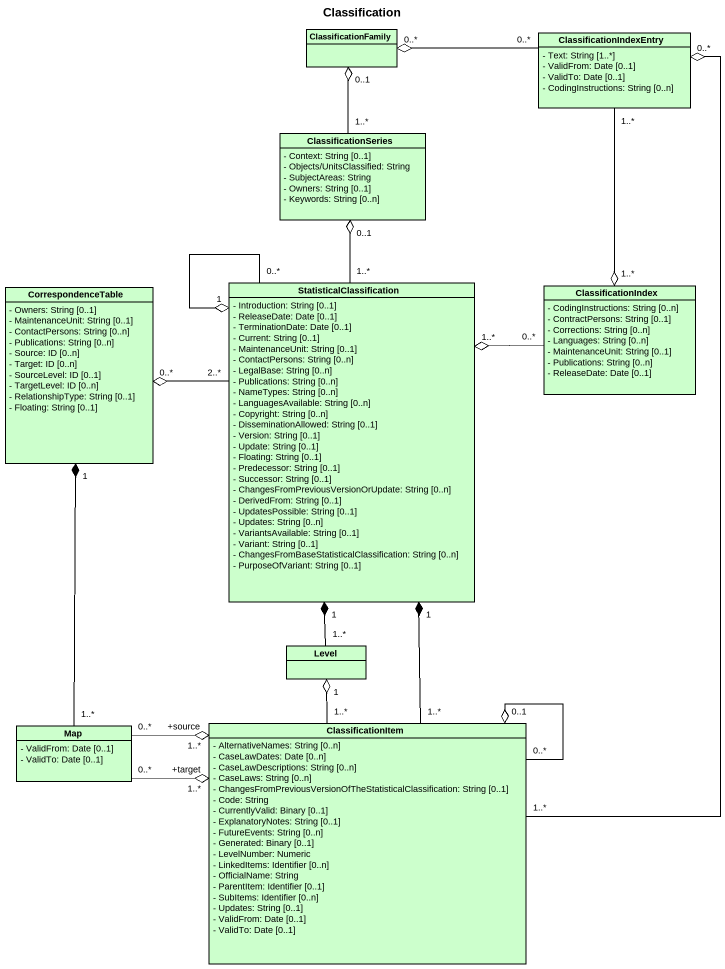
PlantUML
@startuml
title Classification
hide circle
hide empty members
skinparam classAttributeIconSize 0
class ClassificationFamily #CCFFCC
class ClassificationIndexEntry #CCFFCC {
  - Text: String [1..*]
  - ValidFrom: Date [0..1]
  - ValidTo: Date [0..1]
  - CodingInstructions: String [0..n]
}
class ClassificationSeries #CCFFCC {
  - Context: String [0..1]
  - Objects/UnitsClassified: String
  - SubjectAreas: String
  - Owners: String [0..1]
  - Keywords: String [0..n]
}
class CorrespondenceTable #CCFFCC {
  - Owners: String [0..1]
  - MaintenanceUnit: String [0..1]
  - ContactPersons: String [0..n]
  - Publications: String [0..n]
  - Source: ID [0..n]
  - Target: ID [0..n]
  - SourceLevel: ID [0..1]
  - TargetLevel: ID [0..n]
  - RelationshipType: String [0..1]
  - Floating: String [0..1]
}
class StatisticalClassification #CCFFCC {
  - Introduction: String [0..1]
  - ReleaseDate: Date [0..1]
  - TerminationDate: Date [0..1]
  - Current: String [0..1]
  - MaintenanceUnit: String [0..1]
  - ContactPersons: String [0..n]
  - LegalBase: String [0..n]
  - Publications: String [0..n]
  - NameTypes: String [0..n]
  - LanguagesAvailable: String [0..n]
  - Copyright: String [0..n]
  - DisseminationAllowed: String [0..1]
  - Version: String [0..1]
  - Update: String [0..1]
  - Floating: String [0..1]
  - Predecessor: String [0..1]
  - Successor: String [0..1]
  - ChangesFromPreviousVersionOrUpdate: String [0..n]
  - DerivedFrom: String [0..1]
  - UpdatesPossible: String [0..1]
  - Updates: String [0..n]
  - VariantsAvailable: String [0..1]
  - Variant: String [0..1]
  - ChangesFromBaseStatisticalClassification: String [0..n]
  - PurposeOfVariant: String [0..1]
}
class ClassificationIndex #CCFFCC {
  - CodingInstructions: String [0..n]
  - ContractPersons: String [0..1]
  - Corrections: String [0..n]
  - Languages: String [0..n]
  - MaintenanceUnit: String [0..1]
  - Publications: String [0..n]
  - ReleaseDate: Date [0..1]
}
class Level #CCFFCC
class "Map" as Map_ #CCFFCC {
  - ValidFrom: Date [0..1]
  - ValidTo: Date [0..1]
}
class ClassificationItem #CCFFCC {
  - AlternativeNames: String [0..n]
  - CaseLawDates: Date [0..n]
  - CaseLawDescriptions: String [0..n]
  - CaseLaws: String [0..n]
  - ChangesFromPreviousVersionOfTheStatisticalClassification: String [0..1]
  - Code: String
  - CurrentlyValid: Binary [0..1]
  - ExplanatoryNotes: String [0..1]
  - FutureEvents: String [0..n]
  - Generated: Binary [0..1]
  - LevelNumber: Numeric
  - LinkedItems: Identifier [0..n]
  - OfficialName: String
  - ParentItem: Identifier [0..1]
  - SubItems: Identifier [0..n]
  - Updates: String [0..1]
  - ValidFrom: Date [0..1]
  - ValidTo: Date [0..1]
}
ClassificationIndexEntry "0..*" -left-o "0..*" ClassificationFamily
ClassificationIndexEntry "1..*" --o "1..*" ClassificationIndex
ClassificationSeries "1..*" -up-o "0..1" ClassificationFamily
StatisticalClassification "1..*" -up-o "0..1" ClassificationSeries
StatisticalClassification "2..*" -left-o "0..*" CorrespondenceTable
StatisticalClassification "0..*" --o "1" StatisticalClassification
ClassificationIndex "0..*" -left-o "1..*" StatisticalClassification
Level "1..*" -up-* "1" StatisticalClassification
Map_ "1..*" -up-* "1" CorrespondenceTable
Map_ "0..*" -right-o "+source\n1..*" ClassificationItem
Map_ "0..*" -right-o "+target\n1..*" ClassificationItem
ClassificationItem "1..*" -up-o "0..*" ClassificationIndexEntry
ClassificationItem "1..*" -up-* "1" StatisticalClassification
ClassificationItem "1..*" -up-o "1" Level
ClassificationItem "0..*" --o "0..1" ClassificationItem
@enduml
